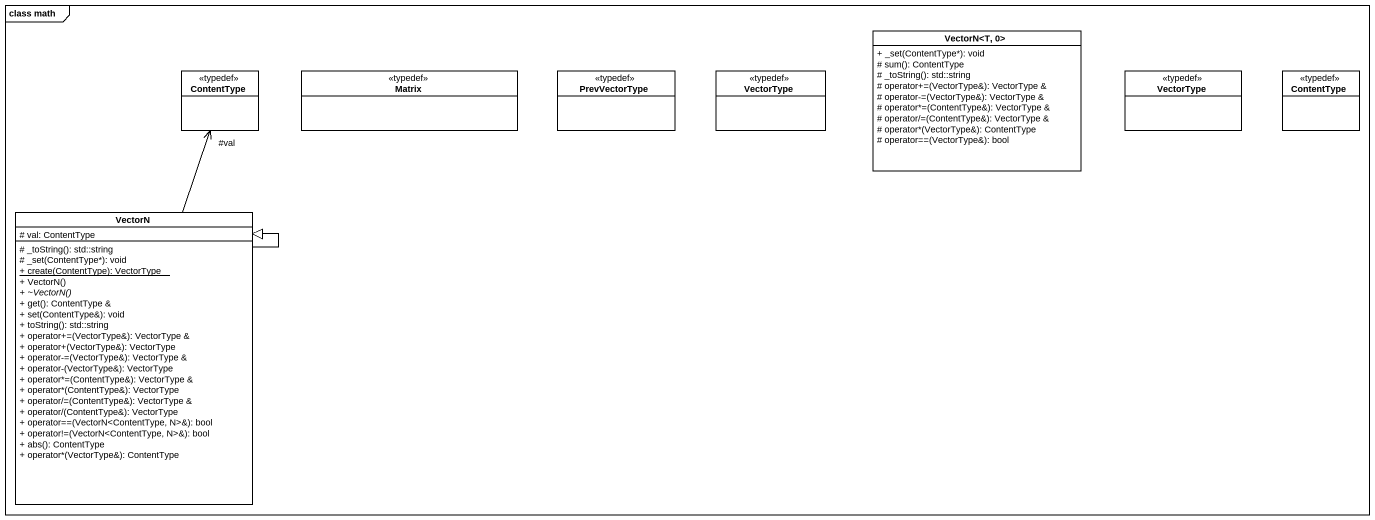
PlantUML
@startuml
mainframe class math
hide circle
hide empty members
skinparam classAttributeIconSize 0
class "VectorN<T, 0>" as VectorN_T_0 {
  + _set(ContentType*): void
  # sum(): ContentType
  # _toString(): std::string
  # operator+=(VectorType&): VectorType &
  # operator-=(VectorType&): VectorType &
  # operator*=(ContentType&): VectorType &
  # operator/=(ContentType&): VectorType &
  # operator*(VectorType&): ContentType
  # operator==(VectorType&): bool
}
class ContentType <<typedef>>
class Matrix <<typedef>>
class PrevVectorType <<typedef>>
class VectorType <<typedef>>
class "VectorType" as VectorType_2 <<typedef>>
class "ContentType" as ContentType_2 <<typedef>>
class VectorN {
  # val: ContentType
  # _toString(): std::string
  # _set(ContentType*): void
  {static} + create(ContentType): VectorType
  + VectorN()
  {abstract} + ~VectorN()
  + get(): ContentType &
  + set(ContentType&): void
  + toString(): std::string
  + operator+=(VectorType&): VectorType &
  + operator+(VectorType&): VectorType
  + operator-=(VectorType&): VectorType &
  + operator-(VectorType&): VectorType
  + operator*=(ContentType&): VectorType &
  + operator*(ContentType&): VectorType
  + operator/=(ContentType&): VectorType &
  + operator/(ContentType&): VectorType
  + operator==(VectorN<ContentType, N>&): bool
  + operator!=(VectorN<ContentType, N>&): bool
  + abs(): ContentType
  + operator*(VectorType&): ContentType
}
VectorN -up-> "#val" ContentType
VectorN --|> VectorN
@enduml
